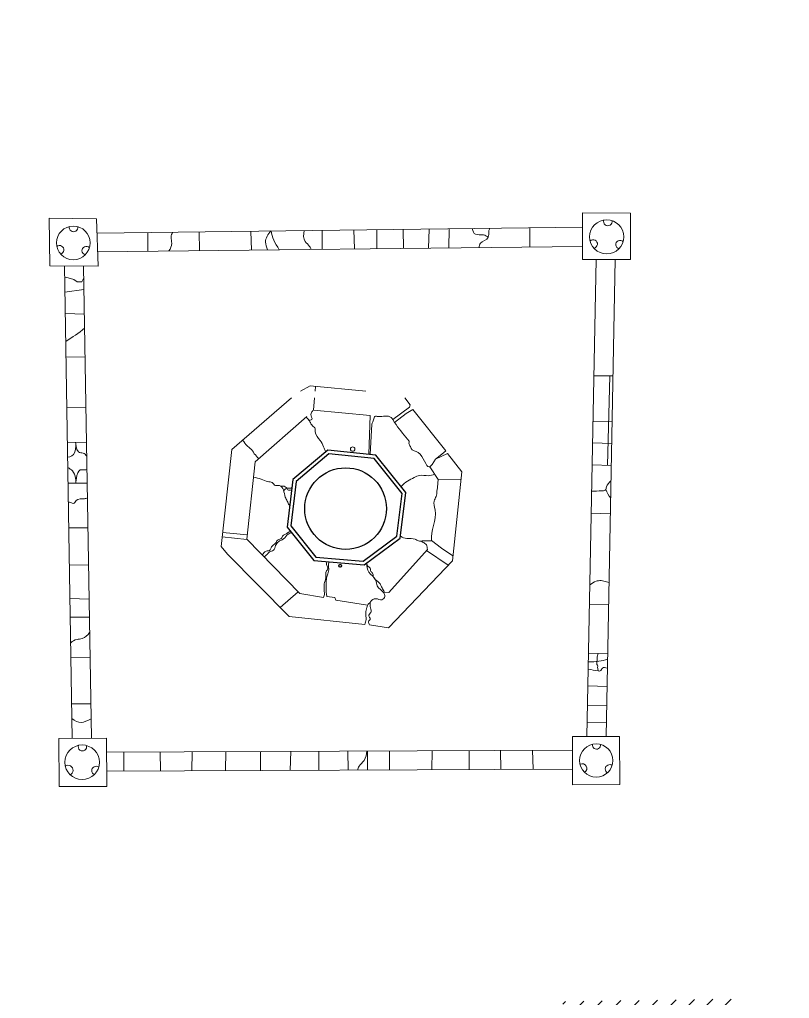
# Model space of a CAD drawing. Header units: millimetres. Extents: x 195 to 76808, y -2861 to 4318.
# Drawn here: x 1601 to 2173, y -1681 to -954 of the extents above; entities that cross this region are included whole.
import ezdxf

# ---------------------------------------------------------------- set-up
doc = ezdxf.new("R2010")
doc.units = ezdxf.units.MM
doc.layers.add('_sottile', color=253, linetype='Continuous', lineweight=5)
doc.layers.add('muri', color=7, linetype='Continuous', lineweight=9)
pattern_1 = [(45, (71721.625, 1407.482), (-6.7351921, 6.7351921), [])]

msp = doc.modelspace()

# ---------------------------------------------------------------- hatches: boundary and pattern name
at = {"layer": '_sottile'}
h = msp.add_hatch(dxfattribs=at)
h.set_pattern_fill('ANSI31', color=256, scale=3, style=0)
h.set_pattern_definition(pattern_1)
h.paths.add_polyline_path([(1618.96, -2005.06), (1436.31, -1997.12), (1433.23, -2041.29), (1414.63, -2040.44), (1415.84, -1996.27), (1032.76, -1972), (1033.4, -1993.83), (1011.98, -1994.46), (1011.2, -1968.02), (955.76, -1964.79), (956.01, -1992.8), (957.19, -2124.56), (957.8, -2193.41), (1010.76, -2198.78), (1010.76, -2158.28), (1010.96, -2127.21), (1033.96, -2128.08), (1032, -2204.16), (1403.96, -2243.46), (1403.97, -2245.91), (1419.51, -2247.89), (1419.5, -2245.03), (1424.6, -2245.56), (1426.53, -2204.41), (1421.97, -2203.89), (1421.72, -2206.53), (1406.69, -2205.53), (1407.16, -2191.05), (1687.08, -2223.08), (1689.6, -2173.23), (1693.7, -2092.56), (1693.91, -2088.42), (1615.44, -2085.36)])
h.paths.add_polyline_path([(1280.09, -2150.37, -1), (1255.05, -2150.37, -1)], flags=16)
h.paths.add_polyline_path([(1562.43, -2103.81, -1), (1537.39, -2103.81, -1)], flags=16)
h.paths.add_polyline_path([(1681.28, -2233.41), (1441.87, -2206.16), (1440.72, -2247.24), (1680.21, -2272.21)])
h.paths.add_polyline_path([(1697.96, -2008.49), (1633.7, -2005.7), (1629.51, -2070.41), (1694.62, -2074.44), (1695.69, -2053.17)])
h.paths.add_polyline_path([(1437.96, -1720.79), (1031.95, -1709.31), (1033.16, -1750.23), (1011.34, -1750.88), (1010.12, -1709.47), (998.45, -1709.55), (998.17, -1689.33), (1011.26, -1688.94), (1009.76, -1637.98), (1028.35, -1637.43), (1029.85, -1688.26), (1284.93, -1693.6), (1287.36, -1431.04), (1124.82, -1432.12), (1125.55, -1477.98), (1028.31, -1476.34), (1027.71, -1512.15), (1009.69, -1512.68), (1009.81, -1496.57), (953.65, -1495.63), (953.76, -1506.21), (935.11, -1506.74), (936.34, -1642.96), (954.3, -1642.43), (955.72, -1690.58), (956.29, -1709.85), (954.88, -1709.86), (955.44, -1743.15), (936.76, -1743.35), (937.33, -1879.28), (956.05, -1879.2), (956.3, -1939.52), (1010.2, -1942.49), (1010.4, -1883.65), (1032.36, -1883.56), (1032.84, -1944.08), (1422.44, -1966.47), (1426.3, -1906.26), (1434.71, -1775.18)])
h.paths.add_polyline_path([(1239.27, -1875.21, -1), (1214.23, -1875.21, -1)], flags=16)
h.paths.add_polyline_path([(1149.87, -1606.77, -1), (1174.91, -1606.77, -1)], flags=16)
h.paths.add_polyline_path([(1438.9, -1609.26), (1439.04, -1603.03), (1364.95, -1600.38), (1364.95, -1592.46), (1438.95, -1594.44), (1438.95, -1503.98), (1439.36, -1429.33), (1438.95, -1429.33), (1375.69, -1430.12), (1375.92, -1493.37), (1302.92, -1493.68), (1302.92, -1590.66), (1329.95, -1591.98), (1329.95, -1598.91), (1302.53, -1598.91), (1301.53, -1694.46), (1436.96, -1697.43), (1437.6, -1668.44)])
h.paths.add_polyline_path([(1363.15, -1430.24), (1309.52, -1430.34), (1302.92, -1430.67), (1302.92, -1479.18), (1363.04, -1479.18)], flags=17)
h.paths.add_polyline_path([(1717.18, -1718.96), (1698.56, -1719.11), (1698.56, -1719.23), (1695.14, -1719.23), (1640.89, -1719.23), (1640.89, -1719.58), (1533.96, -1720.44), (1478.06, -1720.89), (1458.28, -1721.05), (1455.44, -1776.25), (1450.69, -1776), (1443.59, -1907.86), (1447.95, -1908.26), (1445.05, -1966.54), (1704.58, -1981.59), (1706.67, -1938.02)])
h.paths.add_polyline_path([(1975.83, -476.93), (1888.45, -482.91), (1884.41, -473.5), (1887.78, -473.5), (1887.78, -428.44), (1893.16, -428.44), (1892.49, -472.82), (1941.61, -469.46), (1941.61, -462.07), (1975.91, -459.7), (1975.99, -442), (1999.64, -442.4), (1999.96, -398.95), (1976.19, -398.95), (1976.27, -381.19), (1838.09, -390.68), (1838.72, -436.82), (1834.7, -437.09), (1831.65, -391.27), (1759.5, -396.08), (1745.84, -397.01), (1745.7, -475.46), (1763.92, -474.96), (1764.1, -481.58), (1839.67, -477.37), (1839.07, -485.78), (1745.66, -493.04), (1745.35, -667.6), (1724.26, -668.57), (1614.26, -673.64), (1613.42, -652.42), (1723.53, -648.09), (1724.91, -494.29), (1636.34, -499.75), (1503.07, -509.48), (1464.08, -512.93), (1464.68, -658.28), (1563.56, -654.38), (1565.11, -675.91), (1466.64, -680.45), (1467.45, -707.88), (1468.47, -781.95), (1462.19, -782.04), (1462.19, -819.26), (1468.47, -819.26), (1470.1, -907.24), (1470.54, -922.08), (1484.73, -921.79), (1542.22, -920.65), (1647.88, -918.56), (1704.96, -917.43), (1724.09, -917.05), (1724.22, -714.95), (1745.27, -714.95), (1745.23, -734.46), (1774.44, -733.59), (1774.91, -749.55), (1745.53, -750.42), (1744.52, -916.38), (1749.88, -916.22), (1806.81, -914.54), (1823.71, -914.04), (1823.84, -918.39), (1830.01, -918.21), (1830.48, -941.26), (1885.65, -940.27), (1885.11, -916.58), (1891.74, -916.39), (1891.65, -913.38), (1907.83, -912.9), (1907.82, -913.99), (1965.78, -913.05), (1965.83, -911.19), (1972.67, -910.99), (1973.69, -743.52), (1945.94, -744.34), (1945.45, -727.93), (1974.05, -727.08), (1973.6, -711.76), (1979.28, -711.59), (1979.26, -706.42), (1997.94, -706.56), (1996.45, -911.97), (2008.57, -911.7), (2065.3, -910.42), (2142.51, -908.67), (2143.94, -763.19), (2162.19, -763.19), (2162.59, -712.93), (2144.43, -712.84), (2145.11, -643.05), (1998.41, -642.42), (1998.27, -662.47), (1979.08, -662.33), (1979.06, -658.07), (1974.98, -658.19)])
h.paths.add_polyline_path([(1875.17, -696.37, -1), (1850.14, -696.37, -1)], flags=16)
h.paths.add_polyline_path([(2082.59, -679.04, -1), (2057.55, -679.04, -1)], flags=16)
h.paths.add_polyline_path([(1580.96, -610.24, -1), (1606, -610.24, -1)], flags=16)
h.paths.add_polyline_path([(1610.21, -767.89, -1), (1585.17, -767.89, -1)], flags=16)
h.paths.add_polyline_path([(1724.67, -399.84), (1614.6, -407.25), (1521.41, -413.52), (1462.2, -417.51), (1463.64, -496.34), (1502.02, -493.78), (1635.35, -483.72), (1724.99, -477.48)], flags=17)
h.paths.add_polyline_path([(1352.35, -551.35), (1332.37, -552.63), (1332.2, -532.63), (1314.37, -533.2), (1314.6, -571.69), (1352.95, -569.43)], flags=17)
h.paths.add_polyline_path([(1351.7, -532.02), (1332.2, -532.63), (1332.37, -552.63), (1352.35, -551.35)], flags=17)
h.paths.add_polyline_path([(1351.14, -515.62), (1332.06, -515.83), (1332.2, -532.63), (1351.7, -532.02)], flags=17)
h.paths.add_polyline_path([(1332.06, -515.83), (1328.4, -515.88), (1314.33, -526.44), (1314.37, -533.2), (1332.2, -532.63)], flags=17)
h.paths.add_polyline_path([(1350.59, -499.21), (1332.04, -513.14), (1332.06, -515.83), (1351.14, -515.62)], flags=16)
h.paths.add_polyline_path([(1353.46, -492.43), (1353.4, -476.59), (1310.45, -479.64), (1310.92, -524.32)], flags=17)
h.paths.add_polyline_path([(1443.62, -499.03), (1353.51, -503.73), (1353.48, -497.04), (1350.59, -499.21), (1351.7, -532.02), (1402.27, -530.42), (1404.37, -548.02), (1426.08, -546.62), (1426.47, -569.23), (1444.84, -568.91)], flags=17)
h.paths.add_polyline_path([(1362.98, -531.66), (1351.7, -532.02), (1352.35, -551.35), (1364.75, -550.56)], flags=16)
h.paths.add_polyline_path([(1376.26, -531.24), (1362.98, -531.66), (1364.75, -550.56), (1377.89, -549.71)], flags=16)
h.paths.add_polyline_path([(1388.63, -530.85), (1376.26, -531.24), (1377.89, -549.71), (1390.38, -548.91)], flags=16)
h.paths.add_polyline_path([(1402.27, -530.42), (1388.63, -530.85), (1390.38, -548.91), (1404.37, -548.02)], flags=16)
h.paths.add_polyline_path([(1404.37, -548.02), (1390.38, -548.91), (1392.15, -567.12), (1406.54, -566.27)], flags=16)
h.paths.add_polyline_path([(1390.38, -548.91), (1377.89, -549.71), (1379.48, -567.86), (1392.15, -567.12)], flags=16)
h.paths.add_polyline_path([(1377.89, -549.71), (1364.75, -550.56), (1366.44, -568.63), (1379.48, -567.86)], flags=16)
h.paths.add_polyline_path([(1364.75, -550.56), (1352.35, -551.35), (1352.95, -569.43), (1366.44, -568.63)], flags=17)
h.paths.add_polyline_path([(1426.08, -546.62), (1404.37, -548.02), (1406.54, -566.27), (1409.17, -566.11), (1409.17, -569.53), (1426.47, -569.23)], flags=17)
h.paths.add_polyline_path([(1426.47, -569.23), (1409.17, -569.53), (1409.17, -583.76), (1426.73, -583.76)], flags=17)
h.paths.add_polyline_path([(1444.84, -568.91), (1426.47, -569.23), (1426.73, -583.76), (1445.09, -583.76)], flags=17)
h.paths.add_polyline_path([(1445.09, -583.76), (1426.73, -583.76), (1426.97, -597.68), (1445.34, -597.68)], flags=17)
h.paths.add_polyline_path([(1426.73, -583.76), (1409.17, -583.76), (1409.17, -597.68), (1426.97, -597.68)], flags=17)
h.paths.add_polyline_path([(1426.97, -597.68), (1409.17, -597.68), (1409.17, -612.15), (1427.22, -612.15)], flags=17)
h.paths.add_polyline_path([(1445.34, -597.68), (1426.97, -597.68), (1427.22, -612.15), (1445.59, -612.15)], flags=17)
h.paths.add_polyline_path([(1445.59, -612.15), (1427.22, -612.15), (1427.45, -625.73), (1445.82, -625.41)], flags=17)
h.paths.add_polyline_path([(1427.22, -612.15), (1409.17, -612.15), (1409.17, -626.05), (1427.45, -625.73)], flags=17)
h.paths.add_polyline_path([(1443.25, -1056.9), (1443.66, -998.65), (1443.99, -952.13), (1385.96, -952.65), (1385.91, -949.36), (1325.33, -948.74), (1325.27, -953.19), (1263.31, -953.74), (1259.24, -1220.95), (1326.51, -1220.1), (1382.92, -1219.38), (1442.11, -1218.63), (1442.18, -1208.74), (1442.56, -1154.58)])
h.paths.add_polyline_path([(1335.21, -1000.86, -1), (1360.24, -1000.86, -1)], flags=16)
h.paths.add_polyline_path([(1247.61, -953.87), (1142.52, -955.74), (1140.94, -1222.45), (1178.26, -1222.45), (1229.25, -1220.49), (1243.74, -1220.49)])
h.paths.add_polyline_path([(1203.69, -1078.6), (1203.69, -1041.27), (1242.72, -1041.27), (1242.72, -1078.6)], flags=16)
h.paths.add_polyline_path([(1181.74, -1034.03), (1181.74, -959.52), (1242.72, -959.52), (1242.72, -1034.03)], flags=16)
h.paths.add_polyline_path([(1124.72, -1071.64), (1059.81, -1071.64), (1060.1, -1100.48), (1061.34, -1157.26), (1061.34, -1222.49), (1068.07, -1222.49), (1111.73, -1224.07), (1123.9, -1224.07)])
h.paths.add_polyline_path([(995.51, -1118.05), (951.83, -1117.75), (951.84, -1133.5), (995.4, -1133.8)])
h.paths.add_polyline_path([(995.62, -1102.3), (951.82, -1102), (951.83, -1117.75), (995.51, -1118.05)])
h.paths.add_polyline_path([(995.73, -1086.55), (951.81, -1086.25), (951.82, -1102), (995.62, -1102.3)])
h.paths.add_polyline_path([(995.84, -1070.81), (951.8, -1070.5), (951.81, -1086.25), (995.73, -1086.55)])
h.paths.add_polyline_path([(995.95, -1055.06), (951.79, -1054.75), (951.8, -1070.5), (995.84, -1070.81)])
h.paths.add_polyline_path([(996.31, -1003.69), (1035.73, -1002.83), (1035.18, -957.66), (951.76, -959.14), (951.76, -1012.72), (951.79, -1054.75), (995.95, -1055.06)])
h.paths.add_polyline_path([(1035.73, -1002.83), (996.31, -1003.69), (995.95, -1055.06), (1036.37, -1055.34)])
h.paths.add_polyline_path([(1051.47, -1002.48), (1035.73, -1002.83), (1036.37, -1055.34), (1042.1, -1055.38), (1041.96, -1048.93), (1052.04, -1048.75)])
h.paths.add_polyline_path([(1050.92, -957.38), (1035.18, -957.66), (1035.73, -1002.83), (1051.47, -1002.48)])
h.paths.add_polyline_path([(1066.67, -957.09), (1050.92, -957.38), (1051.47, -1002.48), (1067.22, -1002.14)])
h.paths.add_polyline_path([(1067.22, -1002.14), (1051.47, -1002.48), (1052.04, -1048.75), (1067.78, -1048.45)])
h.paths.add_polyline_path([(1082.42, -956.81), (1066.67, -957.09), (1067.22, -1002.14), (1082.97, -1001.8)])
h.paths.add_polyline_path([(1098.16, -956.53), (1082.42, -956.81), (1083.53, -1048.16), (1085.77, -1048.12), (1098.93, -1019.24)])
h.paths.add_polyline_path([(1113.91, -956.25), (1098.16, -956.53), (1098.93, -1019.24), (1114.27, -985.57)])
h.paths.add_polyline_path([(1127.74, -956), (1113.91, -956.25), (1114.27, -985.57)])
h.paths.add_polyline_path([(1042.1, -1055.38), (995.95, -1055.06), (995.84, -1070.81), (1042.46, -1071.13)])
h.paths.add_polyline_path([(1042.46, -1071.13), (995.84, -1070.81), (995.73, -1086.55), (1042.81, -1086.88)])
h.paths.add_polyline_path([(1042.81, -1086.88), (995.73, -1086.55), (995.62, -1102.3), (1043.17, -1102.63)])
h.paths.add_polyline_path([(1043.85, -1103.49), (1043.19, -1103.49), (1043.17, -1102.63), (995.62, -1102.3), (995.51, -1118.05), (1044.04, -1118.39)])
h.paths.add_polyline_path([(1310.45, -479.64), (1026.81, -499.8), (1026.44, -522.66), (1005.66, -522.75), (1005.51, -484.87), (1443.25, -454.51), (1442.31, -420.09), (951.73, -453.95), (951.28, -522.02), (950.38, -659.62), (950.19, -688.45), (1005.97, -686.6), (1005.85, -655.93), (1027.55, -655.84), (1027.63, -675.66), (1330.85, -666.63), (1332.01, -689.58), (1027.54, -698.56), (1029.55, -766.75), (1007.27, -767.4), (1005.28, -699.87), (950.22, -701.49), (951.09, -772.26), (952.72, -906.29), (953.1, -936.98), (1007.24, -935.39), (1006.3, -903.23), (1028.35, -902.58), (1029.29, -934.56), (1325.55, -931.82), (1325.33, -948.74), (1385.91, -949.36), (1385.65, -931.26), (1450.81, -930.66), (1450.13, -907.83), (1447.96, -708.46), (1447.53, -686.17), (1388.46, -687.91), (1388.29, -664.91), (1446.47, -663.3), (1445.82, -625.41), (1406.38, -626.1), (1405.33, -569.6), (1311.46, -575.88)])
h.paths.add_polyline_path([(1155.77, -626.06, -1), (1130.73, -626.06, -1)], flags=16)
h.paths.add_polyline_path([(1202.41, -855.74, -1), (1177.37, -855.74, -1)], flags=16)
h.paths.add_polyline_path([(1044.52, -1157.26), (1044.04, -1118.39), (995.51, -1118.05), (995.4, -1133.8), (951.84, -1133.5), (951.84, -1145.83), (951.9, -1228.93), (959.2, -1228.93), (1041.16, -1228.54), (1045.87, -1228.54)])
h.paths.add_polyline_path([(1069.26, -833.98), (1719.82, -833.98), (1719.82, -787.92), (1069.26, -787.92)], flags=9)
h.paths.add_polyline_path([(1186.61, -1021.61), (1237.62, -1021.61), (1237.62, -991.01), (1186.61, -991.01)], flags=8)
h.paths.add_polyline_path([(1069.26, -833.98), (1719.82, -833.98), (1719.82, -787.92), (1069.26, -787.92)], flags=24)
h.paths.add_polyline_path([(961.86, -1853.56), (1612.42, -1853.56), (1612.42, -1807.5), (961.86, -1807.5)], flags=9)
h = msp.add_hatch(dxfattribs=at)
h.set_pattern_fill('ANSI31', color=256, scale=3, style=0)
h.set_pattern_definition(pattern_1)
h.paths.add_polyline_path([(2237.25, -1317.49), (2214.31, -1317.49), (2214.24, -1310), (2209.39, -1310.05), (2207.76, -1443.8), (2212.77, -1443.8), (2212.77, -1436.73), (2235.56, -1436.73)])
h.paths.add_polyline_path([(2213.94, -1384.51, -1), (2217.27, -1384.51, -1)], flags=16)
h.paths.add_polyline_path([(2214.39, -1374.41, -1), (2217.63, -1374.41, -1)], flags=16)
h.paths.add_polyline_path([(2217.03, -1393.19, -1), (2213.77, -1393.19, -1)], flags=16)
h.paths.add_polyline_path([(2214.19, -1366.54, -1), (2217.42, -1366.54, -1)], flags=16)
h.paths.add_polyline_path([(2217.22, -1402.28, -1), (2213.99, -1402.28, -1)], flags=16)
h.paths.add_polyline_path([(2214.58, -1359.47, -1), (2217.44, -1359.47, -1)], flags=16)
h.paths.add_polyline_path([(2217.63, -1411.17, -1), (2213.99, -1411.17, -1)], flags=16)
h.paths.add_polyline_path([(2214.19, -1352, -1), (2217.42, -1352, -1)], flags=16)
h.paths.add_polyline_path([(2217.22, -1419.85, -1), (2213.58, -1419.85, -1)], flags=16)
h.paths.add_polyline_path([(2214.34, -1343.11, -1), (2217.68, -1343.11, -1)], flags=16)
h.paths.add_polyline_path([(2216.8, -1428.85, -1), (2213.19, -1428.85, -1)], flags=16)
h.paths.add_polyline_path([(2214.39, -1333.82, -1), (2217.22, -1333.82, -1)], flags=16)
h.paths.add_polyline_path([(2214.6, -1324.94, -1), (2217.83, -1324.94, -1)], flags=16)
h.paths.add_polyline_path([(2058.32, -1682.4), (2004.25, -1683.27), (2006.62, -1708.97), (2060.91, -1708.64)])
h.paths.add_polyline_path([(2133.25, -1681.35), (2058.32, -1682.4), (2060.91, -1708.64), (2136.66, -1708.16)])
h.paths.add_polyline_path([(3057.46, -1744.35), (3085.51, -1746.66), (3090.97, -1687.57), (3064.25, -1683.28), (3069.65, -1634.78), (2832.7, -1625.47), (2831.97, -1630.75), (2827.19, -1630.52), (2826.95, -1636.23), (2808.06, -1635.28), (2805.2, -1692.01), (2823.55, -1692.69), (2823.22, -1698.18), (2828.62, -1699.06), (2810.94, -2042.01), (2809.12, -2066.45), (2793.62, -2406.93), (2839.4, -2412.82), (2867.16, -2416.38), (2866.67, -2432.77), (2917.02, -2439.76), (2920.32, -2423.22), (2943.7, -2426.23), (2942.21, -2442.74), (2980.22, -2447.53), (2981.84, -2431.13), (3007.22, -2197.38), (3012.19, -2151.6), (3018.01, -2098.03), (2858.64, -2073.93), (2854.02, -2058.94), (2865.34, -2050.75), (3020.61, -2075.69), (3025.38, -2032.82), (3031.41, -1978.62)])
h.paths.add_polyline_path([(2942.7, -1892.48, -1), (2917.66, -1892.48, -1)], flags=16)
h.paths.add_polyline_path([(2907.05, -2299.31, -1), (2882.01, -2299.31, -1)], flags=16)
h.paths.add_polyline_path([(2550.69, -1715.49), (2528.96, -1714.75), (2529.22, -1706.96), (2526.25, -1706.89), (2526.6, -1691.24), (2584.53, -1692.93), (2584.53, -1708.37), (2581.57, -1708.37), (2581.57, -1715.26), (2574.93, -1715.01), (2550.98, -2273.81), (2770.88, -2299.62), (2801.2, -1723.3), (2633.15, -1717.15), (2633.43, -1709.36), (2629.48, -1709.36), (2629.48, -1694.25), (2804.83, -1699.38), (2805.2, -1692.01), (2808.06, -1635.28), (2808.61, -1624.48), (2382.47, -1612.61), (2375.56, -1686.82), (2478.34, -1689.83), (2478.34, -1705.41), (2475.87, -1705.41), (2475.61, -1712.95), (2330.65, -1708.04), (2330.48, -1712.07), (2327.62, -1778.09), (2307.32, -2246.63), (2387.74, -2256.23), (2462.89, -2265.2), (2525.96, -2272.73)])
h.paths.add_polyline_path([(2446.39, -1845.37, -1), (2421.35, -1845.37, -1)], flags=16)
h.paths.add_polyline_path([(2681.7, -1850.81, -1), (2656.66, -1850.81, -1)], flags=16)
h.paths.add_polyline_path([(2425.56, -2132.02, -1), (2400.52, -2132.02, -1)], flags=16)
h.paths.add_polyline_path([(2660.87, -2137.46, -1), (2635.83, -2137.46, -1)], flags=16)
h.paths.add_polyline_path([(2214.1, -2131.77), (2190.89, -2131.45), (2188.8, -2179.62), (2212.03, -2181.04)], flags=17)
h.paths.add_polyline_path([(2188.8, -2179.62), (2190.89, -2131.45), (2193.27, -2076.4), (2017.2, -2065.09), (2017.81, -2054.11), (2022.58, -2054.11), (2022.58, -2050.94), (2247.94, -2062.34), (2293.54, -2064.31), (2305.96, -1777.74), (2308.83, -1711.58), (2309.99, -1684.9), (2231.19, -1682.7), (2226.86, -1837.61), (2204.85, -1836.99), (2210.56, -1707.7), (2194.07, -1707.81), (2136.66, -1708.16), (2060.91, -1708.64), (2006.62, -1708.97), (1991.6, -1709.07), (1989.52, -1746.56), (1964.78, -1745.19), (1963.65, -1789.12), (1987.09, -1790.42), (1978.54, -1944.57), (2156.09, -1956.54), (2199.46, -1959.11), (2202.91, -1881.01), (2225.64, -1881.01), (2222.9, -1979.21), (1978.15, -1965.53), (1977.4, -1976.67), (1957.1, -1975.29), (1957.1, -1969.45), (1954.04, -1969.29), (1949.02, -2037.96), (1956.13, -2037.96), (1957.14, -2031.87), (1973.57, -2032.99), (1972.52, -2048.4), (1972.14, -2062.19), (1969.29, -2116.72), (1966.63, -2167.8), (1964.57, -2207.21), (2138.24, -2226.06), (2136.42, -2247.91), (2068.35, -2239.69), (2062.72, -2315.76), (2182.29, -2330.13)])
h.paths.add_polyline_path([(2099.87, -2178.57, -1), (2124.91, -2178.57, -1)], flags=16)
h.paths.add_polyline_path([(2101.37, -1848, -1), (2126.41, -1848, -1)], flags=16)
h.paths.add_polyline_path([(2526.21, -2289.5), (2308.53, -2262.88), (2307.9, -2276.12), (2284.31, -2277.36), (2293.54, -2064.31), (2247.94, -2062.34), (2246.99, -2081.14), (2216.3, -2079.45), (2214.1, -2131.77), (2212.03, -2181.04), (2205.45, -2337.71), (2281.39, -2344.73), (2282.26, -2324.61), (2305.33, -2330.25), (2304.56, -2346.54), (2522.7, -2372.38), (2523.82, -2352.56), (2544.9, -2353.41), (2545.55, -2375.29), (2767.49, -2403.34), (2768.97, -2316.09), (2705.41, -2308.6), (2629.3, -2299.69), (2548.38, -2290.25), (2546.74, -2309.15), (2524.97, -2307.52)])
h.paths.add_polyline_path([(2019.02, -2037.48), (2695.69, -2037.48), (2695.69, -1991.42), (2019.02, -1991.42)], flags=9)
h.paths.add_polyline_path([(2019.02, -2037.48), (2695.69, -2037.48), (2695.69, -1991.42), (2019.02, -1991.42)], flags=24)

# ---------------------------------------------------------------- linework, layer by layer
for points in [[(2019.03, -1097.27), (2019.03, -1132.09), (2054.77, -1132.09), (2054.77, -1097.71), (2019.03, -1097.27)], [(2019.03, -1097.27), (2019.03, -1132.09), (2054.77, -1132.09), (2054.77, -1097.71), (2019.03, -1097.27)], [(1623.02, -1101.37), (1658.35, -1101.71), (1659.39, -1137.02), (1623.71, -1136.67), (1623.02, -1101.37)], [(1623.02, -1101.37), (1658.35, -1101.71), (1659.39, -1137.02), (1623.71, -1136.67), (1623.02, -1101.37)], [(1658.66, -1112.41), (2019.03, -1108)], [(1658.66, -1112.41), (2019.03, -1108)], [(1696.27, -1111.95), (1696.37, -1125.83)], [(1696.27, -1111.95), (1696.37, -1125.83)], [(1734.41, -1111.48), (1734.7, -1125.41)], [(1734.41, -1111.48), (1734.7, -1125.41)], [(1772.8, -1111.01), (1773.22, -1124.98)], [(1772.8, -1111.01), (1773.22, -1124.98)], [(1825.76, -1110.37), (1825.76, -1124.41)], [(1825.76, -1110.37), (1825.76, -1124.41)], [(1849.39, -1110.08), (1849.89, -1124.14)], [(1849.39, -1110.08), (1849.89, -1124.14)], [(1866.42, -1109.87), (1866.42, -1123.96)], [(1866.42, -1109.87), (1866.42, -1123.96)], [(1885.8, -1109.63), (1886.22, -1123.74)], [(1885.8, -1109.63), (1886.22, -1123.74)], [(1905.16, -1109.4), (1904.68, -1123.54)], [(1905.16, -1109.4), (1904.68, -1123.54)], [(1919.95, -1109.21), (1919.76, -1123.38)], [(1919.95, -1109.21), (1919.76, -1123.38)], [(1979.91, -1108.48), (1979.91, -1122.72)], [(1979.91, -1108.48), (1979.91, -1122.72)], [(1659.07, -1126.24), (2019.03, -1122.29)], [(1659.07, -1126.24), (2019.03, -1122.29)], [(2029.18, -1132.09), (2022.38, -1486.43)], [(2029.18, -1132.09), (2022.38, -1486.43)], [(2043.35, -1132.09), (2036.56, -1486.39)], [(2043.35, -1132.09), (2036.56, -1486.39)], [(1634.5, -1136.77), (1640.26, -1487.77)], [(1634.5, -1136.77), (1640.26, -1487.77)], [(1648.68, -1136.91), (1654.43, -1487.63)], [(1648.68, -1136.91), (1654.43, -1487.63)], [(1634.64, -1145.11), (1637.22, -1145.76), (1641.38, -1146.79), (1643.8, -1148.52), (1647.26, -1148.52), (1648.82, -1145.56)], [(1634.64, -1145.11), (1637.22, -1145.76), (1641.38, -1146.79), (1643.8, -1148.52), (1647.26, -1148.52), (1648.82, -1145.56)], [(1634.82, -1156.2), (1648.97, -1154.23)], [(1634.82, -1156.2), (1648.97, -1154.23)], [(1635.08, -1172.18), (1649.27, -1172.52)], [(1635.08, -1172.18), (1649.27, -1172.52)], [(1635.61, -1204.51), (1649.79, -1204.35)], [(1635.61, -1204.51), (1649.79, -1204.35)], [(2027.52, -1218.43), (2041.7, -1218.43)], [(2027.52, -1218.43), (2041.7, -1218.43)], [(2039.23, -1218.43), (2037.54, -1284.96)], [(2039.23, -1218.43), (2037.54, -1284.96)], [(1809.74, -1229.75), (1816.88, -1225.93), (1858.15, -1229.75)], [(1809.74, -1229.75), (1816.88, -1225.93), (1858.15, -1229.75)], [(1820.91, -1226.3), (1820.6, -1229.75)], [(1820.91, -1226.3), (1820.6, -1229.75)], [(1755.44, -1350.85), (1750.85, -1345.21), (1758.62, -1273.22), (1802.99, -1234.7)], [(1755.44, -1350.85), (1750.85, -1345.21), (1758.62, -1273.22), (1802.99, -1234.7)], [(1820.16, -1234.7), (1819.33, -1243.9), (1861.47, -1247.87), (1860.41, -1276.74)], [(1820.16, -1234.7), (1819.33, -1243.9), (1861.47, -1247.87), (1860.41, -1276.74)], [(1887.15, -1234.7), (1891.04, -1240.04), (1890.69, -1241.81), (1878.33, -1250.98), (1879.4, -1253.05), (1888.22, -1246.36), (1893.16, -1243.57), (1917.53, -1274.27), (1914.59, -1276.6), (1909.97, -1280.27), (1918.94, -1276.04), (1929.54, -1289.8), (1922.47, -1355.79), (1875.15, -1405.55), (1861.03, -1403.44)], [(1887.15, -1234.7), (1891.04, -1240.04), (1890.69, -1241.81), (1878.33, -1250.98), (1879.4, -1253.05), (1888.22, -1246.36), (1893.16, -1243.57), (1917.53, -1274.27), (1914.59, -1276.6), (1909.97, -1280.27), (1918.94, -1276.04), (1929.54, -1289.8), (1922.47, -1355.79), (1875.15, -1405.55), (1861.03, -1403.44)], [(1650.41, -1242.18), (1636.23, -1241.84)], [(1650.41, -1242.18), (1636.23, -1241.84)], [(1809.2, -1380.16), (1769.75, -1339.9), (1776.14, -1282.3), (1814.3, -1248.67)], [(1809.2, -1380.16), (1769.75, -1339.9), (1776.14, -1282.3), (1814.3, -1248.67)], [(1862.61, -1254.28), (1861.39, -1276.82)], [(1862.61, -1254.28), (1861.39, -1276.82)], [(2026.87, -1252.5), (2041.05, -1252.28)], [(2026.87, -1252.5), (2041.05, -1252.28)], [(1636.65, -1267.88), (1650.83, -1267.69)], [(1636.65, -1267.88), (1650.83, -1267.69)], [(2026.57, -1268.21), (2040.73, -1268.8)], [(2026.57, -1268.21), (2040.73, -1268.8)], [(1905.64, -1286.02), (1911.91, -1295.41)], [(1905.64, -1286.02), (1911.91, -1295.41)], [(2040.42, -1285.03), (2026.25, -1284.67)], [(2040.42, -1285.03), (2026.25, -1284.67)], [(1637.15, -1298.25), (1651.32, -1298.07)], [(1637.15, -1298.25), (1651.32, -1298.07)], [(1911.9, -1295.51), (1928.97, -1295.12)], [(1911.9, -1295.51), (1928.97, -1295.12)], [(2025.57, -1320.4), (2039.73, -1321.02)], [(2025.57, -1320.4), (2039.73, -1321.02)], [(1637.69, -1331.26), (1651.87, -1331.39)], [(1637.69, -1331.26), (1651.87, -1331.39)], [(1751.96, -1334.93), (1770.11, -1336.65)], [(1751.96, -1334.93), (1770.11, -1336.65)], [(1751.61, -1338.11), (1769.87, -1340.02)], [(1751.61, -1338.11), (1769.87, -1340.02)], [(1906.98, -1340.77), (1914.33, -1346.41), (1922.85, -1352.25)], [(1906.98, -1340.77), (1914.33, -1346.41), (1922.85, -1352.25)], [(1857.45, -1403.07), (1801.3, -1397.33), (1755.44, -1350.85)], [(1857.45, -1403.07), (1801.3, -1397.33), (1755.44, -1350.85)], [(1872.17, -1379.15), (1875.33, -1379.49), (1903.89, -1347.45)], [(1872.17, -1379.15), (1875.33, -1379.49), (1903.89, -1347.45)], [(1903.32, -1348.09), (1919.29, -1359.14)], [(1903.32, -1348.09), (1919.29, -1359.14)], [(1638.15, -1359.09), (1652.32, -1358.79)], [(1638.15, -1359.09), (1652.32, -1358.79)], [(1794.54, -1390.48), (1808.02, -1378.95)], [(1794.54, -1390.48), (1808.02, -1378.95)], [(1809.2, -1380.16), (1826.71, -1383.06)], [(1809.2, -1380.16), (1826.71, -1383.06)], [(1638.55, -1383.77), (1652.74, -1384.37)], [(1638.55, -1383.77), (1652.74, -1384.37)], [(1829.34, -1382.49), (1835.11, -1383.07), (1835.86, -1385.13), (1859.53, -1388.72)], [(1829.34, -1382.49), (1835.11, -1383.07), (1835.86, -1385.13), (1859.53, -1388.72)], [(2038.44, -1388.48), (2024.27, -1388.08)], [(2038.44, -1388.48), (2024.27, -1388.08)], [(1638.78, -1397.66), (1652.96, -1397.66)], [(1638.78, -1397.66), (1652.96, -1397.66)], [(2023.57, -1424.36), (2037.74, -1424.96)], [(2023.57, -1424.36), (2037.74, -1424.96)], [(1639.27, -1427.79), (1653.45, -1427.99)], [(1639.27, -1427.79), (1653.45, -1427.99)], [(2037.27, -1449.24), (2023.11, -1448.68)], [(2037.27, -1449.24), (2023.11, -1448.68)], [(1639.84, -1462.2), (1654.01, -1462.05)], [(1639.84, -1462.2), (1654.01, -1462.05)], [(2022.83, -1463.12), (2037, -1463.31)], [(2022.83, -1463.12), (2037, -1463.31)], [(2022.59, -1475.75), (2036.76, -1475.89)], [(2022.59, -1475.75), (2036.76, -1475.89)], [(1630.28, -1487.86), (1665.61, -1487.52), (1665.96, -1523.51), (1630.63, -1523.51), (1630.28, -1487.86)], [(1630.28, -1487.86), (1665.61, -1487.52), (1665.96, -1523.51), (1630.63, -1523.51), (1630.28, -1487.86)], [(2011.51, -1486.46), (2046.61, -1486.36), (2046.71, -1522.13), (2011.71, -1522.23), (2011.51, -1486.46)], [(2011.51, -1486.46), (2046.61, -1486.36), (2046.71, -1522.13), (2011.71, -1522.23), (2011.51, -1486.46)], [(2011.57, -1496.41), (1665.71, -1497.96)], [(2011.57, -1496.41), (1665.71, -1497.96)], [(1705.46, -1497.78), (1705.72, -1511.95)], [(1705.46, -1497.78), (1705.72, -1511.95)], [(1729.4, -1497.67), (1729.15, -1511.85)], [(1729.4, -1497.67), (1729.15, -1511.85)], [(1754.17, -1497.56), (1753.92, -1511.74)], [(1754.17, -1497.56), (1753.92, -1511.74)], [(1780.05, -1497.45), (1780.05, -1511.62)], [(1780.05, -1497.45), (1780.05, -1511.62)], [(1802.53, -1497.35), (1802.01, -1511.52)], [(1802.53, -1497.35), (1802.01, -1511.52)], [(1823.21, -1497.25), (1823.21, -1511.43)], [(1823.21, -1497.25), (1823.21, -1511.43)], [(1844.89, -1497.16), (1845.14, -1511.33)], [(1844.89, -1497.16), (1845.14, -1511.33)], [(1859.53, -1497.09), (1859.53, -1511.27)], [(1859.53, -1497.09), (1859.53, -1511.27)], [(1875.85, -1497.02), (1875.85, -1511.19)], [(1875.85, -1497.02), (1875.85, -1511.19)], [(1907.35, -1496.88), (1907.08, -1511.05)], [(1907.35, -1496.88), (1907.08, -1511.05)], [(1934.8, -1496.75), (1934.8, -1510.93)], [(1934.8, -1496.75), (1934.8, -1510.93)], [(1958.07, -1496.65), (1958.34, -1510.82)], [(1958.07, -1496.65), (1958.34, -1510.82)], [(1981.83, -1496.54), (1982.4, -1510.71)], [(1981.83, -1496.54), (1982.4, -1510.71)], [(1678.46, -1497.9), (1678.46, -1512.08)], [(1678.46, -1497.9), (1678.46, -1512.08)], [(2011.64, -1510.58), (1665.85, -1512.13)], [(2011.64, -1510.58), (1665.85, -1512.13)]]:
    msp.add_lwpolyline(points, dxfattribs=at)
for centre, radius in [((2037.02, -1115.22), 12.72), ((2037.02, -1115.22), 12.72), ((1641.03, -1119.71), 12.51), ((1641.03, -1119.71), 12.51), ((1848.45, -1272.88), 1.65), ((1848.45, -1272.88), 1.65), ((1839.15, -1359.52), 1.08), ((1647.6, -1505.52), 12.85), ((1647.6, -1505.52), 12.85), ((2029.29, -1504.2), 12.36), ((2029.29, -1504.2), 12.36)]:
    msp.add_circle(centre, radius, dxfattribs=at)
for centre, radius, start, end in [((2037.83, -1103.76), 3.15, 160.23559, 11.71502), ((2037.83, -1103.76), 3.15, 160.23559, 11.71502), ((1641.21, -1108.23), 3.15, 167.22926, 10.95555), ((1641.21, -1108.23), 3.15, 167.22926, 10.95555), ((2026.98, -1120.51), 3.15, 278.96156, 136.56575), ((2026.98, -1120.51), 3.15, 278.96156, 136.56575), ((2046.88, -1120.95), 3.15, 42.27205, 257.37833), ((2046.88, -1120.95), 3.15, 42.27205, 257.37833), ((1630.85, -1124.84), 3.15, 283.42374, 130.03397), ((1630.85, -1124.84), 3.15, 283.42374, 130.03397), ((1650.59, -1125.41), 3.15, 40.18184, 258.2095), ((1650.59, -1125.41), 3.15, 40.18184, 258.2095), ((1647.81, -1494.06), 3.08, 158.82375, 19.09602), ((1647.81, -1494.06), 3.08, 158.82375, 19.09602), ((2029.4, -1492.83), 2.96, 166.85429, 12.04324), ((2029.4, -1492.83), 2.96, 166.85429, 12.04324), ((1637.18, -1511.46), 3.68, 294.68507, 124.71079), ((1637.18, -1511.46), 3.68, 294.68507, 124.71079), ((1657.87, -1511.69), 3.18, 50.36155, 247.65734), ((1657.87, -1511.69), 3.18, 50.36155, 247.65734), ((2018.9, -1509.99), 3.38, 299.33012, 118.95081), ((2018.9, -1509.99), 3.38, 299.33012, 118.95081), ((2039.14, -1510.43), 3.18, 52.37531, 242.96487), ((2039.14, -1510.43), 3.18, 52.37531, 242.96487)]:
    msp.add_arc(centre, radius, start, end, dxfattribs=at)
for points, knots in [([(1714.9, -1111.72), (1714.14, -1112.91), (1713.15, -1115.49), (1714.67, -1120.78), (1713.31, -1123.93), (1712.05, -1125.65)], [18.316061, 18.316061, 18.316061, 18.316061, 29.271728, 40.668336, 56.799726, 56.799726, 56.799726, 56.799726]), ([(1714.9, -1111.72), (1714.14, -1112.91), (1713.15, -1115.49), (1714.67, -1120.78), (1713.31, -1123.93), (1712.05, -1125.65)], [18.316061, 18.316061, 18.316061, 18.316061, 29.271728, 40.668336, 56.799726, 56.799726, 56.799726, 56.799726]), ([(1785.25, -1124.85), (1784.36, -1122.86), (1782.79, -1117.66), (1785.35, -1113.34), (1787.95, -1110.83)], [20.579184, 20.579184, 20.579184, 20.579184, 37.080641, 65.13935, 65.13935, 65.13935, 65.13935]), ([(1785.25, -1124.85), (1784.36, -1122.86), (1782.79, -1117.66), (1785.35, -1113.34), (1787.95, -1110.83)], [20.579184, 20.579184, 20.579184, 20.579184, 37.080641, 65.13935, 65.13935, 65.13935, 65.13935]), ([(1812.38, -1110.53), (1811.83, -1113.56), (1811.7, -1118.02), (1816.22, -1121.64), (1817.32, -1123.71), (1817.61, -1124.5)], [9.08761, 9.08761, 9.08761, 9.08761, 30.617932, 42.676025, 49.576632, 49.576632, 49.576632, 49.576632]), ([(1812.38, -1110.53), (1811.83, -1113.56), (1811.7, -1118.02), (1816.22, -1121.64), (1817.32, -1123.71), (1817.61, -1124.5)], [9.08761, 9.08761, 9.08761, 9.08761, 30.617932, 42.676025, 49.576632, 49.576632, 49.576632, 49.576632]), ([(1937.26, -1109), (1937.56, -1111.12), (1938.88, -1114.43), (1945.19, -1112.97), (1947.95, -1114.81), (1949.08, -1115.55)], [11.310603, 11.310603, 11.310603, 11.310603, 25.860334, 40.655777, 50.804032, 50.804032, 50.804032, 50.804032]), ([(1937.26, -1109), (1937.56, -1111.12), (1938.88, -1114.43), (1945.19, -1112.97), (1947.95, -1114.81), (1949.08, -1115.55)], [11.310603, 11.310603, 11.310603, 11.310603, 25.860334, 40.655777, 50.804032, 50.804032, 50.804032, 50.804032]), ([(1950.2, -1108.85), (1949.85, -1109.54), (1949.18, -1111.67), (1950.18, -1117.12), (1943.09, -1118.71), (1942.25, -1121.93), (1942.24, -1123.13)], [19.7728, 19.7728, 19.7728, 19.7728, 25.865682, 37.262289, 55.86912, 65.121792, 65.121792, 65.121792, 65.121792]), ([(1950.2, -1108.85), (1949.85, -1109.54), (1949.18, -1111.67), (1950.18, -1117.12), (1943.09, -1118.71), (1942.25, -1121.93), (1942.24, -1123.13)], [19.7728, 19.7728, 19.7728, 19.7728, 25.865682, 37.262289, 55.86912, 65.121792, 65.121792, 65.121792, 65.121792]), ([(1813.84, -1249.07), (1814.42, -1249.59), (1815.66, -1250.83), (1816.96, -1252.91), (1817.98, -1255.41), (1820.93, -1256.71), (1820.1, -1261.85), (1824.31, -1265.72), (1826.68, -1270.73), (1827.8, -1273.67), (1828.28, -1274.96)], [7.825671, 7.825671, 7.825671, 7.825671, 13.800973, 21.241328, 26.308922, 34.020099, 42.049202, 60.448853, 73.944286, 84.418423, 84.418423, 84.418423, 84.418423]), ([(1813.84, -1249.07), (1814.42, -1249.59), (1815.66, -1250.83), (1816.96, -1252.91), (1817.98, -1255.41), (1820.93, -1256.71), (1820.1, -1261.85), (1824.31, -1265.72), (1826.68, -1270.73), (1827.8, -1273.67), (1828.28, -1274.96)], [7.825671, 7.825671, 7.825671, 7.825671, 13.800973, 21.241328, 26.308922, 34.020099, 42.049202, 60.448853, 73.944286, 84.418423, 84.418423, 84.418423, 84.418423]), ([(1819.33, -1243.9), (1818.77, -1244.43), (1817.3, -1245.81), (1817.38, -1248.38), (1818.83, -1251.25), (1817.01, -1251.19), (1816.3, -1251.47), (1816.09, -1251.59)], [0, 0, 0, 0, 5.621179, 14.766598, 19.429966, 23.203167, 25.029961, 25.029961, 25.029961, 25.029961]), ([(1819.33, -1243.9), (1818.77, -1244.43), (1817.3, -1245.81), (1817.38, -1248.38), (1818.83, -1251.25), (1817.01, -1251.19), (1816.3, -1251.47), (1816.09, -1251.59)], [0, 0, 0, 0, 5.621179, 14.766598, 19.429966, 23.203167, 25.029961, 25.029961, 25.029961, 25.029961]), ([(1862.61, -1254.28), (1863.1, -1253.3), (1863.88, -1251.36), (1864.55, -1248.08), (1870.11, -1249.44), (1875.53, -1247.05), (1877.91, -1250.4), (1878.33, -1250.98)], [14.997351, 14.997351, 14.997351, 14.997351, 23.251358, 29.996426, 35.774552, 60.566928, 65.814372, 65.814372, 65.814372, 65.814372]), ([(1862.61, -1254.28), (1863.1, -1253.3), (1863.88, -1251.36), (1864.55, -1248.08), (1870.11, -1249.44), (1875.53, -1247.05), (1877.91, -1250.4), (1878.33, -1250.98)], [14.997351, 14.997351, 14.997351, 14.997351, 23.251358, 29.996426, 35.774552, 60.566928, 65.814372, 65.814372, 65.814372, 65.814372]), ([(1636.83, -1278.87), (1639.18, -1278.56), (1643.37, -1276.71), (1642.51, -1263.03), (1643.03, -1275.87), (1648.59, -1275.47), (1650.28, -1277.08), (1651, -1278.1)], [9.11827, 9.11827, 9.11827, 9.11827, 25.643863, 44.187927, 62.544425, 71.727863, 80.97998, 80.97998, 80.97998, 80.97998]), ([(1636.83, -1278.87), (1639.18, -1278.56), (1643.37, -1276.71), (1642.51, -1263.03), (1643.03, -1275.87), (1648.59, -1275.47), (1650.28, -1277.08), (1651, -1278.1)], [9.11827, 9.11827, 9.11827, 9.11827, 25.643863, 44.187927, 62.544425, 71.727863, 80.97998, 80.97998, 80.97998, 80.97998]), ([(1778.82, -1279.94), (1777.58, -1278.81), (1775.26, -1276.45), (1773.12, -1272.59), (1769.31, -1270.14), (1767.94, -1267.47), (1766.56, -1266.32)], [7.44127, 7.44127, 7.44127, 7.44127, 20.156428, 32.698161, 40.119756, 54.110722, 54.110722, 54.110722, 54.110722]), ([(1778.82, -1279.94), (1777.58, -1278.81), (1775.26, -1276.45), (1773.12, -1272.59), (1769.31, -1270.14), (1767.94, -1267.47), (1766.56, -1266.32)], [7.44127, 7.44127, 7.44127, 7.44127, 20.156428, 32.698161, 40.119756, 54.110722, 54.110722, 54.110722, 54.110722]), ([(1636.96, -1286.5), (1638.24, -1287.22), (1640.96, -1289.19), (1643.04, -1293.17), (1642.6, -1302.73), (1643.3, -1286.75), (1649.01, -1288.6), (1650.59, -1288.25), (1651.16, -1288.02)], [18.573005, 18.573005, 18.573005, 18.573005, 29.904016, 45.257935, 54.318788, 80.672237, 88.589193, 93.471625, 93.471625, 93.471625, 93.471625]), ([(1636.96, -1286.5), (1638.24, -1287.22), (1640.96, -1289.19), (1643.04, -1293.17), (1642.6, -1302.73), (1643.3, -1286.75), (1649.01, -1288.6), (1650.59, -1288.25), (1651.16, -1288.02)], [18.573005, 18.573005, 18.573005, 18.573005, 29.904016, 45.257935, 54.318788, 80.672237, 88.589193, 93.471625, 93.471625, 93.471625, 93.471625]), ([(1774.87, -1293.68), (1776.76, -1294.07), (1780.35, -1294.99), (1784.62, -1297.31), (1788.97, -1297.13), (1790.77, -1300.7), (1794.84, -1299.14), (1797.64, -1303.67), (1797.78, -1307.95), (1799.97, -1311.38), (1800.74, -1313.71), (1801.52, -1314.62), (1801.65, -1314.75)], [8.023859, 8.023859, 8.023859, 8.023859, 22.638851, 36.242576, 44.679679, 53.114629, 60.435842, 71.451652, 85.649787, 93.830815, 102.011801, 103.47204, 103.47204, 103.47204, 103.47204]), ([(1774.87, -1293.68), (1776.76, -1294.07), (1780.35, -1294.99), (1784.62, -1297.31), (1788.97, -1297.13), (1790.77, -1300.7), (1794.84, -1299.14), (1797.64, -1303.67), (1797.78, -1307.95), (1799.97, -1311.38), (1800.74, -1313.71), (1801.52, -1314.62), (1801.65, -1314.75)], [8.023859, 8.023859, 8.023859, 8.023859, 22.638851, 36.242576, 44.679679, 53.114629, 60.435842, 71.451652, 85.649787, 93.830815, 102.011801, 103.47204, 103.47204, 103.47204, 103.47204]), ([(1884.41, -1300.69), (1885.88, -1299.19), (1888.67, -1296.31), (1893.74, -1294.37), (1898.65, -1291.59), (1904.14, -1293.24), (1907.7, -1292.13), (1909.25, -1291.42)], [0, 0, 0, 0, 15.722137, 30.076068, 41.162534, 57.2257, 70.007919, 70.007919, 70.007919, 70.007919]), ([(1884.41, -1300.69), (1885.88, -1299.19), (1888.67, -1296.31), (1893.74, -1294.37), (1898.65, -1291.59), (1904.14, -1293.24), (1907.7, -1292.13), (1909.25, -1291.42)], [0, 0, 0, 0, 15.722137, 30.076068, 41.162534, 57.2257, 70.007919, 70.007919, 70.007919, 70.007919]), ([(1795.05, -1300.33), (1796.22, -1300.3), (1798.04, -1300.25), (1800.08, -1302.27), (1801.93, -1301.88), (1803.03, -1301.76), (1803.22, -1301.74)], [0, 0, 0, 0, 8.532112, 13.242001, 20.159693, 21.548966, 21.548966, 21.548966, 21.548966]), ([(1795.05, -1300.33), (1796.22, -1300.3), (1798.04, -1300.25), (1800.08, -1302.27), (1801.93, -1301.88), (1803.03, -1301.76), (1803.22, -1301.74)], [0, 0, 0, 0, 8.532112, 13.242001, 20.159693, 21.548966, 21.548966, 21.548966, 21.548966]), ([(1911.91, -1295.41), (1911.82, -1296.68), (1911.63, -1299.62), (1910.95, -1303.77), (1910.76, -1308.05), (1907.83, -1312.19), (1912.42, -1323.54), (1905.88, -1333.69), (1906.98, -1340.77)], [0, 0, 0, 0, 9.638367, 22.413305, 32.143299, 41.782621, 58.419198, 116.617927, 116.617927, 116.617927, 116.617927]), ([(1911.91, -1295.41), (1911.82, -1296.68), (1911.63, -1299.62), (1910.95, -1303.77), (1910.76, -1308.05), (1907.83, -1312.19), (1912.42, -1323.54), (1905.88, -1333.69), (1906.98, -1340.77)], [0, 0, 0, 0, 9.638367, 22.413305, 32.143299, 41.782621, 58.419198, 116.617927, 116.617927, 116.617927, 116.617927]), ([(2025.88, -1304.23), (2028.22, -1304.09), (2031.59, -1303.95), (2036.38, -1303.95), (2036.87, -1299.68), (2038.73, -1297.69), (2040.2, -1296.57)], [25.540676, 25.540676, 25.540676, 25.540676, 43.366309, 50.054642, 57.114396, 70.884102, 70.884102, 70.884102, 70.884102]), ([(2025.88, -1304.23), (2028.22, -1304.09), (2031.59, -1303.95), (2036.38, -1303.95), (2036.87, -1299.68), (2038.73, -1297.69), (2040.2, -1296.57)], [25.540676, 25.540676, 25.540676, 25.540676, 43.366309, 50.054642, 57.114396, 70.884102, 70.884102, 70.884102, 70.884102]), ([(1797.21, -1303.9), (1797.5, -1303.49), (1797.98, -1302.82), (1799.48, -1301.73), (1800.49, -1303.91), (1802.07, -1303.36), (1802.82, -1303.12), (1803.06, -1303.05)], [0, 0, 0, 0, 3.934746, 6.560959, 11.800329, 15.805235, 17.697356, 17.697356, 17.697356, 17.697356]), ([(1797.21, -1303.9), (1797.5, -1303.49), (1797.98, -1302.82), (1799.48, -1301.73), (1800.49, -1303.91), (1802.07, -1303.36), (1802.82, -1303.12), (1803.06, -1303.05)], [0, 0, 0, 0, 3.934746, 6.560959, 11.800329, 15.805235, 17.697356, 17.697356, 17.697356, 17.697356]), ([(1637.38, -1312.31), (1638, -1312.18), (1639.21, -1312.27), (1641.48, -1313.96), (1643.53, -1309.17), (1648.16, -1310.26), (1650.83, -1309.4), (1651.5, -1309.07)], [14.891631, 14.891631, 14.891631, 14.891631, 20.075496, 24.812153, 32.273824, 48.493468, 54.486464, 54.486464, 54.486464, 54.486464]), ([(1637.38, -1312.31), (1638, -1312.18), (1639.21, -1312.27), (1641.48, -1313.96), (1643.53, -1309.17), (1648.16, -1310.26), (1650.83, -1309.4), (1651.5, -1309.07)], [14.891631, 14.891631, 14.891631, 14.891631, 20.075496, 24.812153, 32.273824, 48.493468, 54.486464, 54.486464, 54.486464, 54.486464]), ([(1802.29, -1333.99), (1801.64, -1334.22), (1800.32, -1334.8), (1798.72, -1336.21), (1796.31, -1336.78), (1796.05, -1339.83), (1792.7, -1339.64), (1791.85, -1342.19), (1790.05, -1343.76), (1788.01, -1345.16), (1787.54, -1348.45), (1783.56, -1348.39), (1782.06, -1350.34), (1781.32, -1351.54)], [3.607037, 3.607037, 3.607037, 3.607037, 8.835836, 14.590771, 19.843174, 25.746896, 32.986662, 39.149134, 43.890839, 51.299762, 57.299178, 65.5195, 75.667321, 75.667321, 75.667321, 75.667321]), ([(1802.29, -1333.99), (1801.64, -1334.22), (1800.32, -1334.8), (1798.72, -1336.21), (1796.31, -1336.78), (1796.05, -1339.83), (1792.7, -1339.64), (1791.85, -1342.19), (1790.05, -1343.76), (1788.01, -1345.16), (1787.54, -1348.45), (1783.56, -1348.39), (1782.06, -1350.34), (1781.32, -1351.54)], [3.607037, 3.607037, 3.607037, 3.607037, 8.835836, 14.590771, 19.843174, 25.746896, 32.986662, 39.149134, 43.890839, 51.299762, 57.299178, 65.5195, 75.667321, 75.667321, 75.667321, 75.667321]), ([(1782.76, -1352.99), (1783.58, -1352.36), (1784.99, -1351.23), (1786.69, -1348.84), (1790.29, -1348.49), (1790.92, -1344.51), (1793.15, -1341.12), (1797.7, -1340.15), (1799.67, -1336.06), (1802.09, -1335.2), (1803.06, -1334.96)], [1.79088, 1.79088, 1.79088, 1.79088, 9.660534, 15.587665, 23.376883, 33.123065, 42.13542, 53.293231, 65.599742, 72.996688, 72.996688, 72.996688, 72.996688]), ([(1782.76, -1352.99), (1783.58, -1352.36), (1784.99, -1351.23), (1786.69, -1348.84), (1790.29, -1348.49), (1790.92, -1344.51), (1793.15, -1341.12), (1797.7, -1340.15), (1799.67, -1336.06), (1802.09, -1335.2), (1803.06, -1334.96)], [1.79088, 1.79088, 1.79088, 1.79088, 9.660534, 15.587665, 23.376883, 33.123065, 42.13542, 53.293231, 65.599742, 72.996688, 72.996688, 72.996688, 72.996688]), ([(1883.93, -1337.57), (1885.47, -1338.43), (1888.89, -1340.01), (1893.92, -1338.79), (1897.45, -1341.58), (1901.81, -1340.63), (1905.46, -1341.24), (1907.46, -1341.14)], [3.965556, 3.965556, 3.965556, 3.965556, 17.067046, 32.492733, 39.371075, 48.985164, 64.815707, 64.815707, 64.815707, 64.815707]), ([(1883.93, -1337.57), (1885.47, -1338.43), (1888.89, -1340.01), (1893.92, -1338.79), (1897.45, -1341.58), (1901.81, -1340.63), (1905.46, -1341.24), (1907.46, -1341.14)], [3.965556, 3.965556, 3.965556, 3.965556, 17.067046, 32.492733, 39.371075, 48.985164, 64.815707, 64.815707, 64.815707, 64.815707]), ([(1899.36, -1341.16), (1899.84, -1341.52), (1901.14, -1342.45), (1903.7, -1343.9), (1903.82, -1346.2), (1903.89, -1347.45)], [9.134421, 9.134421, 9.134421, 9.134421, 13.690402, 21.075685, 29.98132, 29.98132, 29.98132, 29.98132]), ([(1899.36, -1341.16), (1899.84, -1341.52), (1901.14, -1342.45), (1903.7, -1343.9), (1903.82, -1346.2), (1903.89, -1347.45)], [9.134421, 9.134421, 9.134421, 9.134421, 13.690402, 21.075685, 29.98132, 29.98132, 29.98132, 29.98132]), ([(1829.2, -1356.55), (1829.04, -1357.19), (1828.82, -1359.05), (1830.66, -1361.58), (1827.87, -1364.2), (1829.06, -1368.44), (1826.62, -1373.68), (1827.64, -1378.73), (1827.36, -1382.08), (1826.71, -1383.06)], [3.764949, 3.764949, 3.764949, 3.764949, 8.713322, 18.12173, 21.726671, 35.005508, 46.845088, 64.652473, 72.502388, 72.502388, 72.502388, 72.502388]), ([(1829.2, -1356.55), (1829.04, -1357.19), (1828.82, -1359.05), (1830.66, -1361.58), (1827.87, -1364.2), (1829.06, -1368.44), (1826.62, -1373.68), (1827.64, -1378.73), (1827.36, -1382.08), (1826.71, -1383.06)], [3.764949, 3.764949, 3.764949, 3.764949, 8.713322, 18.12173, 21.726671, 35.005508, 46.845088, 64.652473, 72.502388, 72.502388, 72.502388, 72.502388]), ([(1830.89, -1356.69), (1830.58, -1357.7), (1830.2, -1359.31), (1830.92, -1362.23), (1830.22, -1365.28), (1828.77, -1368.94), (1828.82, -1373.13), (1828.54, -1377.33), (1828.92, -1380.48), (1829.25, -1382.08), (1829.34, -1382.49)], [2.182603, 2.182603, 2.182603, 2.182603, 10.024869, 14.676253, 24.630743, 33.179148, 44.522352, 56.045892, 65.322659, 68.527223, 68.527223, 68.527223, 68.527223]), ([(1830.89, -1356.69), (1830.58, -1357.7), (1830.2, -1359.31), (1830.92, -1362.23), (1830.22, -1365.28), (1828.77, -1368.94), (1828.82, -1373.13), (1828.54, -1377.33), (1828.92, -1380.48), (1829.25, -1382.08), (1829.34, -1382.49)], [2.182603, 2.182603, 2.182603, 2.182603, 10.024869, 14.676253, 24.630743, 33.179148, 44.522352, 56.045892, 65.322659, 68.527223, 68.527223, 68.527223, 68.527223]), ([(1859.02, -1357.39), (1858.99, -1358.49), (1859.25, -1359.83), (1861.68, -1360.95), (1861.43, -1363.71), (1863.88, -1365.33), (1863.4, -1368.95), (1867.7, -1370.92), (1869.69, -1374.79), (1871.1, -1377.57), (1871.95, -1378.85), (1872.17, -1379.15)], [4.63528, 4.63528, 4.63528, 4.63528, 12.210038, 15.267731, 23.252588, 29.081241, 35.214636, 47.277727, 59.302531, 68.207486, 71.021116, 71.021116, 71.021116, 71.021116]), ([(1859.02, -1357.39), (1858.99, -1358.49), (1859.25, -1359.83), (1861.68, -1360.95), (1861.43, -1363.71), (1863.88, -1365.33), (1863.4, -1368.95), (1867.7, -1370.92), (1869.69, -1374.79), (1871.1, -1377.57), (1871.95, -1378.85), (1872.17, -1379.15)], [4.63528, 4.63528, 4.63528, 4.63528, 12.210038, 15.267731, 23.252588, 29.081241, 35.214636, 47.277727, 59.302531, 68.207486, 71.021116, 71.021116, 71.021116, 71.021116]), ([(2024.55, -1373.65), (2025.92, -1372.52), (2028.46, -1371.03), (2033.04, -1370.16), (2036.16, -1371.51), (2038.14, -1371.81), (2038.76, -1371.86)], [33.453681, 33.453681, 33.453681, 33.453681, 47.296584, 56.571751, 67.388095, 72.216599, 72.216599, 72.216599, 72.216599]), ([(2024.55, -1373.65), (2025.92, -1372.52), (2028.46, -1371.03), (2033.04, -1370.16), (2036.16, -1371.51), (2038.14, -1371.81), (2038.76, -1371.86)], [33.453681, 33.453681, 33.453681, 33.453681, 47.296584, 56.571751, 67.388095, 72.216599, 72.216599, 72.216599, 72.216599]), ([(1861.54, -1386.82), (1860.49, -1387.46), (1859.45, -1388.37), (1858.85, -1391.18), (1857.77, -1394.78), (1858.85, -1399.09), (1857.86, -1401.91), (1857.45, -1403.07)], [8.271729, 8.271729, 8.271729, 8.271729, 13.484401, 19.434521, 29.028414, 42.20711, 51.448748, 51.448748, 51.448748, 51.448748]), ([(1861.54, -1386.82), (1860.49, -1387.46), (1859.45, -1388.37), (1858.85, -1391.18), (1857.77, -1394.78), (1858.85, -1399.09), (1857.86, -1401.91), (1857.45, -1403.07)], [8.271729, 8.271729, 8.271729, 8.271729, 13.484401, 19.434521, 29.028414, 42.20711, 51.448748, 51.448748, 51.448748, 51.448748]), ([(1639.09, -1416.73), (1640.48, -1415.56), (1643.1, -1414.08), (1649.03, -1413.78), (1651.68, -1411.31), (1653.14, -1409.19)], [24.569149, 24.569149, 24.569149, 24.569149, 38.572792, 48.407495, 67.459882, 67.459882, 67.459882, 67.459882]), ([(1639.09, -1416.73), (1640.48, -1415.56), (1643.1, -1414.08), (1649.03, -1413.78), (1651.68, -1411.31), (1653.14, -1409.19)], [24.569149, 24.569149, 24.569149, 24.569149, 38.572792, 48.407495, 67.459882, 67.459882, 67.459882, 67.459882]), ([(2030.66, -1424.66), (2030.46, -1425.27), (2030, -1426.69), (2029.88, -1428.61), (2030.03, -1430.46), (2029.58, -1431.58), (2029.55, -1432.48), (2029.72, -1433.03), (2030.67, -1433.49), (2030.12, -1435.01), (2030.47, -1436.39), (2030.73, -1437.25), (2030.86, -1437.66)], [0, 0, 0, 0, 4.829598, 11.354961, 14.543859, 18.846992, 20.250106, 21.340037, 23.056772, 27.268051, 30.87593, 34.139187, 34.139187, 34.139187, 34.139187]), ([(2030.66, -1424.66), (2030.46, -1425.27), (2030, -1426.69), (2029.88, -1428.61), (2030.03, -1430.46), (2029.58, -1431.58), (2029.55, -1432.48), (2029.72, -1433.03), (2030.67, -1433.49), (2030.12, -1435.01), (2030.47, -1436.39), (2030.73, -1437.25), (2030.86, -1437.66)], [0, 0, 0, 0, 4.829598, 11.354961, 14.543859, 18.846992, 20.250106, 21.340037, 23.056772, 27.268051, 30.87593, 34.139187, 34.139187, 34.139187, 34.139187]), ([(2023.45, -1430.92), (2026.07, -1430.89), (2030.88, -1430.67), (2035.55, -1429.63), (2037.66, -1429.03)], [10.318643, 10.318643, 10.318643, 10.318643, 30.198189, 47.02901, 47.02901, 47.02901, 47.02901]), ([(2023.45, -1430.92), (2026.07, -1430.89), (2030.88, -1430.67), (2035.55, -1429.63), (2037.66, -1429.03)], [10.318643, 10.318643, 10.318643, 10.318643, 30.198189, 47.02901, 47.02901, 47.02901, 47.02901]), ([(2023.34, -1436.44), (2025.7, -1436.79), (2028.67, -1437.26), (2032.8, -1438.01), (2033.62, -1434.39), (2036.15, -1435.39), (2037.53, -1435.64)], [27.015101, 27.015101, 27.015101, 27.015101, 45.077732, 49.012926, 55.568725, 65.004954, 65.004954, 65.004954, 65.004954]), ([(2023.34, -1436.44), (2025.7, -1436.79), (2028.67, -1437.26), (2032.8, -1438.01), (2033.62, -1434.39), (2036.15, -1435.39), (2037.53, -1435.64)], [27.015101, 27.015101, 27.015101, 27.015101, 45.077732, 49.012926, 55.568725, 65.004954, 65.004954, 65.004954, 65.004954]), ([(1640.01, -1472.95), (1642.14, -1474.83), (1646.47, -1477.02), (1651.65, -1474.68), (1654.19, -1473.22)], [31.699072, 31.699072, 31.699072, 31.699072, 53.534703, 73.431889, 73.431889, 73.431889, 73.431889]), ([(1640.01, -1472.95), (1642.14, -1474.83), (1646.47, -1477.02), (1651.65, -1474.68), (1654.19, -1473.22)], [31.699072, 31.699072, 31.699072, 31.699072, 53.534703, 73.431889, 73.431889, 73.431889, 73.431889]), ([(1858.92, -1497.09), (1858.76, -1499.69), (1857.95, -1504.01), (1853.31, -1507.75), (1852.21, -1510.3), (1851.96, -1511.3)], [9.245785, 9.245785, 9.245785, 9.245785, 28.287299, 42.703203, 51.08733, 51.08733, 51.08733, 51.08733]), ([(1858.92, -1497.09), (1858.76, -1499.69), (1857.95, -1504.01), (1853.31, -1507.75), (1852.21, -1510.3), (1851.96, -1511.3)], [9.245785, 9.245785, 9.245785, 9.245785, 28.287299, 42.703203, 51.08733, 51.08733, 51.08733, 51.08733])]:
    msp.add_open_spline(points, degree=3, knots=knots, dxfattribs=at)
for points in [[(1793.85, -1124.76), (1790.89, -1120.04), (1788.26, -1115.35), (1787.95, -1110.83)], [(1793.85, -1124.76), (1790.89, -1120.04), (1788.26, -1115.35), (1787.95, -1110.83)], [(1635.42, -1192.84), (1640.38, -1189.78), (1645.27, -1186.67), (1649.44, -1183.07)], [(1635.42, -1192.84), (1640.38, -1189.78), (1645.27, -1186.67), (1649.44, -1183.07)], [(2039.96, -1309.24), (2038.44, -1307.32), (2037.29, -1305.14), (2036.32, -1302.83)], [(2039.96, -1309.24), (2038.44, -1307.32), (2037.29, -1305.14), (2036.32, -1302.83)]]:
    msp.add_open_spline(points, degree=3, dxfattribs=at)
for points in [[(1879.4, -1253.05), (1889.16, -1265.56), (1889.91, -1266.44), (1890.29, -1266.95), (1890.17, -1268.46), (1891.31, -1270.99), (1891.81, -1272.5), (1896.99, -1275.41), (1905.21, -1286.15), (1909.97, -1280.27)], [(1879.4, -1253.05), (1889.16, -1265.56), (1889.91, -1266.44), (1890.29, -1266.95), (1890.17, -1268.46), (1891.31, -1270.99), (1891.81, -1272.5), (1896.99, -1275.41), (1905.21, -1286.15), (1909.97, -1280.27)], [(1861.03, -1403.44), (1860.23, -1401.04), (1861.53, -1399), (1860.42, -1396.78), (1861.9, -1394.18), (1861.71, -1390.85), (1861.71, -1386.41), (1865.61, -1384), (1870.05, -1384.74), (1872.28, -1382.33), (1871.54, -1379.74), (1866.72, -1374.55), (1865.42, -1370.11), (1860.42, -1364.18), (1858.75, -1357.7)], [(1861.03, -1403.44), (1860.23, -1401.04), (1861.53, -1399), (1860.42, -1396.78), (1861.9, -1394.18), (1861.71, -1390.85), (1861.71, -1386.41), (1865.61, -1384), (1870.05, -1384.74), (1872.28, -1382.33), (1871.54, -1379.74), (1866.72, -1374.55), (1865.42, -1370.11), (1860.42, -1364.18), (1858.75, -1357.7)]]:
    msp.add_spline(points, degree=3, dxfattribs=at)
at = {"layer": 'muri', "linetype": 'ByBlock', "lineweight": 30}
msp.add_lwpolyline([(1865.71, -1277.27), (1829.93, -1273.56), (1803.96, -1295.54), (1799.72, -1330.77), (1819.61, -1355.73), (1856.97, -1358.91), (1883.74, -1339.05), (1887.98, -1305.15), (1865.71, -1277.27)], dxfattribs=at)
msp.add_lwpolyline([(1865.71, -1277.27), (1829.93, -1273.56), (1803.96, -1295.54), (1799.72, -1330.77), (1819.61, -1355.73), (1856.97, -1358.91), (1883.74, -1339.05), (1887.98, -1305.15), (1865.71, -1277.27)], dxfattribs=at)
msp.add_lwpolyline([(1864.28, -1279.89), (1830.82, -1276.42), (1806.57, -1296.95), (1802.6, -1329.95), (1821.02, -1353.09), (1856.17, -1356.08), (1881.15, -1337.54), (1885.1, -1305.96)], close=True, dxfattribs=at)
msp.add_lwpolyline([(1864.28, -1279.89), (1830.82, -1276.42), (1806.57, -1296.95), (1802.6, -1329.95), (1821.02, -1353.09), (1856.17, -1356.08), (1881.15, -1337.54), (1885.1, -1305.96)], close=True, dxfattribs=at)
for centre, radius in [((1843.19, -1317.07), 30.31), ((1843.19, -1317.07), 30.31), ((1839.15, -1359.52), 1.08)]:
    msp.add_circle(centre, radius, dxfattribs=at)

doc.saveas('drawing.dxf')
